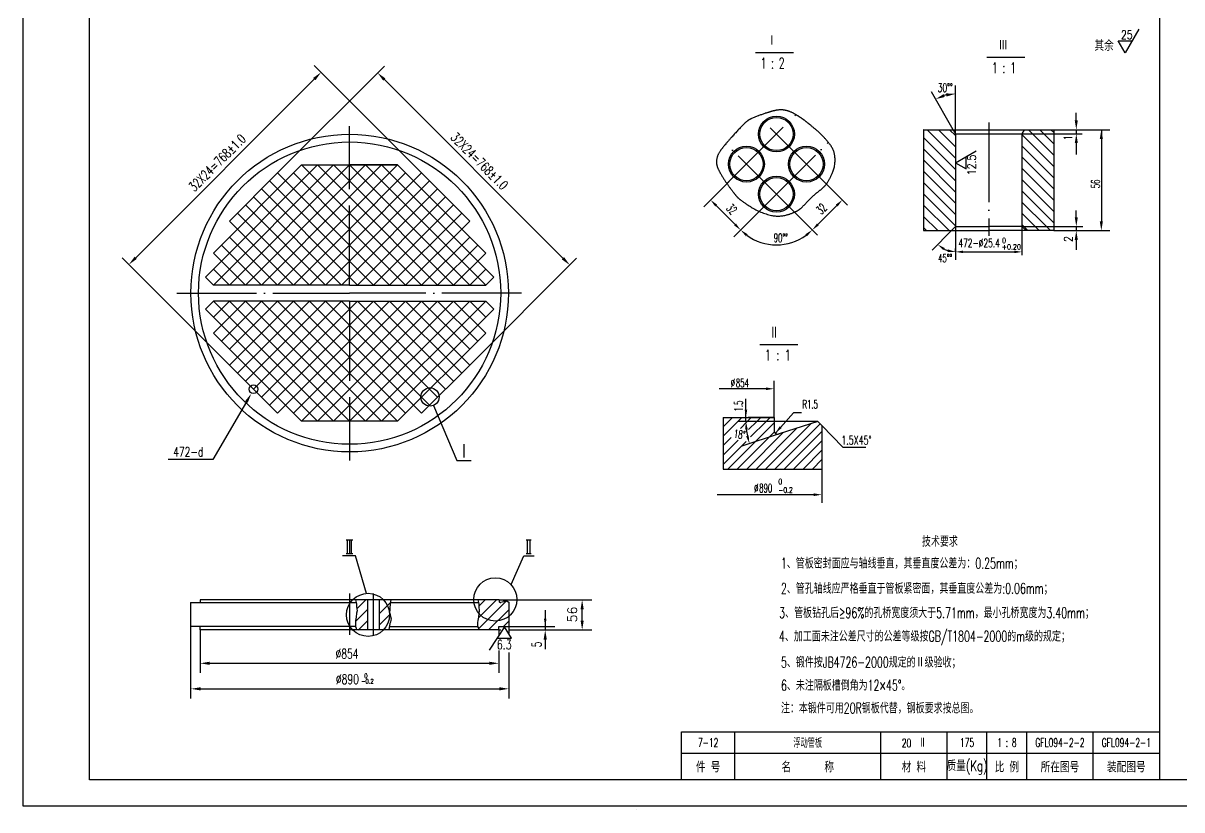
# Model space of a CAD drawing. Extents: x -242 to 1965, y 40 to 1388.
# Drawn here: x 1106.1 to 1542.5, y 792.3 to 1088.4 of the extents above; entities that cross this region are included whole.
import ezdxf
from ezdxf.enums import TextEntityAlignment as Align

# ---------------------------------------------------------------- set-up
doc = ezdxf.new("R2010")
doc.units = 0
doc.header["$MEASUREMENT"] = 0
doc.linetypes.add('DASHDOT-M', pattern=[36, 30, -3, 0, -3])
doc.linetypes.add('DIVIDE-M', pattern=[39, 30, -3, 0, -3, 0, -3])
doc.layers.get('0').update_dxf_attribs({"linetype": 'CONTINUOUS'})
for name, color, linetype in [('1', 3, 'CONTINUOUS'), ('CDR_DWG1', 4, 'CONTINUOUS'), ('CDR_DWG2', 2, 'CONTINUOUS'), ('CDR_DWG3', 1, 'DASHDOT-M'), ('CDR_DWG4', 3, 'DIVIDE-M')]:
    doc.layers.add(name, color=color, linetype=linetype)
doc.styles.add('HZ', font='romans', dxfattribs={"width": 0.7, "bigfont": 'hz'})

# ---------------------------------------------------------------- blocks, each defined once
blk = doc.blocks.new('*X71')
at = {"color": 0}
for p, q in [((138.69, 53.84), (142.12, 57.27)), ((138.22, 49.12), (142.69, 53.6)), ((139.22, 45.88), (142.69, 49.35))]:
    blk.add_line(p, q, dxfattribs=at)
blk = doc.blocks.new('*X72')
at = {"color": 0}
for p, q in [((128.09, 68.69), (132.23, 72.83)), ((128.09, 64.45), (132.17, 68.53))]:
    blk.add_line(p, q, dxfattribs=at)
blk = doc.blocks.new('*X73')
at = {"color": 0}
for p, q in [((137.45, 82.3), (144.23, 89.07)), ((137.54, 78.14), (147.77, 88.37)), ((137.59, 86.68), (139.99, 89.07)), ((141.33, 77.69), (148.91, 85.27)), ((146.89, 79.01), (148.91, 81.03))]:
    blk.add_line(p, q, dxfattribs=at)
blk = doc.blocks.new('BB', base_point=(149.99, 99.55))
for p, q in [((149.44, 99.87), (146.71, 100.44)), ((146.71, 100.44), (146.71, 99.84)), ((149.44, 99.87), (147.19, 99.39)), ((149.44, 99.87), (149.99, 99.55)), ((146.61, 90.38), (150, 90.38)), ((146.61, 89.05), (146.61, 90.38))]:
    blk.add_line(p, q)
blk.add_arc((147.15, 99.82), 0.441, 177.9273, 282.0667)
blk = doc.blocks.new('*X85')
at = {"layer": '1', "color": 0, "linetype": 'Continuous'}
for p, q in [((-21619.56, -20961.13), (-21612.5, -20954.07)), ((-21619.56, -20957.59), (-21616.04, -20954.07)), ((-21617.76, -20973.48), (-21600.4, -20956.12)), ((-21613.08, -20958.19), (-21610.46, -20955.57)), ((-21610.46, -20955.57), (-21608.96, -20954.07)), ((-21609.99, -20958.64), (-21606.93, -20955.57)), ((-21609.21, -20961.39), (-21603.39, -20955.57)), ((-21606.93, -20955.57), (-21605.43, -20954.07)), ((-21603.39, -20955.57), (-21601.89, -20954.07)), ((-21614.23, -20973.48), (-21600.25, -20959.5)), ((-21610.69, -20973.48), (-21597.04, -20959.82)), ((-21607.16, -20973.48), (-21591.81, -20958.13)), ((-21603.62, -20973.48), (-21586.58, -20956.44)), ((-21600.08, -20973.48), (-21583.04, -20956.43)), ((-21596.55, -20973.48), (-21582.4, -20959.33)), ((-21619.56, -20964.67), (-21616.49, -20961.6)), ((-21619.56, -20968.2), (-21613.97, -20962.61)), ((-21619.56, -20971.74), (-21610.88, -20963.06)), ((-21593.01, -20973.48), (-21582.4, -20962.87)), ((-21589.48, -20973.48), (-21582.4, -20966.4)), ((-21585.94, -20973.48), (-21582.4, -20969.94)), ((-21582.41, -20973.48), (-21582.4, -20973.47))]:
    blk.add_line(p, q, dxfattribs=at)
blk = doc.blocks.new('*X84')
at = {"layer": '1', "color": 0, "linetype": 'Continuous'}
for p, q in [((-21542.75, -20845.73), (-21532.03, -20856.46)), ((-21538.51, -20845.73), (-21532.03, -20852.22)), ((-21534.26, -20845.73), (-21532.03, -20847.97)), ((-21504.57, -20845.73), (-21503.02, -20847.28)), ((-21503.02, -20847.28), (-21494.97, -20855.33)), ((-21500.32, -20845.73), (-21498.78, -20847.28)), ((-21498.78, -20847.28), (-21494.97, -20851.08)), ((-21496.08, -20845.73), (-21494.97, -20846.84)), ((-21544.07, -20848.65), (-21532.03, -20860.7)), ((-21507.03, -20847.52), (-21494.97, -20859.57)), ((-21544.07, -20852.89), (-21532.03, -20864.94)), ((-21507.03, -20851.76), (-21494.97, -20863.81)), ((-21507.03, -20856), (-21494.97, -20868.05)), ((-21544.07, -20857.14), (-21532.03, -20869.19)), ((-21507.03, -20860.24), (-21494.97, -20872.3)), ((-21544.07, -20861.38), (-21532.03, -20873.43)), ((-21507.03, -20864.49), (-21494.97, -20876.54)), ((-21544.07, -20865.62), (-21532.03, -20877.67)), ((-21507.03, -20868.73), (-21494.97, -20880.78)), ((-21544.07, -20869.86), (-21532.03, -20881.91)), ((-21507.03, -20872.97), (-21497.81, -20882.19)), ((-21544.07, -20874.11), (-21534.45, -20883.73)), ((-21507.03, -20877.22), (-21502.05, -20882.19)), ((-21544.07, -20878.35), (-21538.69, -20883.73)), ((-21507.03, -20881.46), (-21506.29, -20882.19)), ((-21506.29, -20882.19), (-21504.75, -20883.73)), ((-21502.05, -20882.19), (-21500.51, -20883.73)), ((-21497.81, -20882.19), (-21496.26, -20883.73)), ((-21544.07, -20882.59), (-21542.93, -20883.73))]:
    blk.add_line(p, q, dxfattribs=at)

msp = doc.modelspace()

# ---------------------------------------------------------------- linework, layer by layer
for p, q in [((1106.12, 793.65), (1106.12, 1387.65)), ((1534.12, 1377.65), (1534.12, 803.65)), ((1201.93, 1032.07), (1242.17, 1072.31)), ((1256.2, 1032.07), (1215.77, 1072.5)), ((1215.77, 1067.4), (1148.5, 1000.13)), ((1242.17, 1067.22), (1309.44, 999.94)), ((1457.3, 1051.22), (1457.3, 1065.05)), ((1456.41, 1048.35), (1448.18, 1062.6)), ((1502.78, 1051.85), (1502.78, 1054.75)), ((1445.31, 1048.35), (1445.25, 1048.29)), ((1457.3, 1046.81), (1457.3, 1051.22)), ((1494.35, 1048.35), (1511.17, 1048.35)), ((1502.78, 1048.35), (1502.78, 1046.81)), ((1511.17, 1048.35), (1515.41, 1048.35)), ((1512.21, 1048.35), (1512.21, 1013.85)), ((1482.3, 1046.81), (1504.97, 1046.81)), ((1502.78, 1043.31), (1502.78, 1039.03)), ((1457.3, 1035.9), (1465.08, 1040.39)), ((1174.79, 992.87), (1217.01, 1035.08)), ((1177.81, 989.85), (1223.04, 1035.08)), ((1177.81, 1001.91), (1210.97, 1035.08)), ((1183.84, 989.85), (1229.07, 1035.08)), ((1204.94, 1029.05), (1210.97, 1035.08)), ((1229.07, 1016.99), (1210.97, 1035.08)), ((1229.07, 1023.02), (1217.01, 1035.08)), ((1229.07, 1029.05), (1223.04, 1035.08)), ((1274.29, 989.85), (1229.07, 1035.08)), ((1229.07, 1023.02), (1241.13, 1035.08)), ((1229.07, 1029.05), (1235.1, 1035.08)), ((1229.07, 1016.99), (1247.16, 1035.08)), ((1247.16, 1035.08), (1229.07, 1035.08)), ((1280.32, 989.85), (1235.1, 1035.08)), ((1283.34, 992.87), (1241.13, 1035.08)), ((1280.32, 1001.91), (1247.16, 1035.08)), ((1253.19, 1029.05), (1247.16, 1035.08)), ((1457.3, 1035.9), (1461.32, 1033.58)), ((1461.32, 1033.58), (1461.32, 1038.22)), ((1183.84, 1013.97), (1201.93, 1032.07)), ((1183.84, 1013.97), (1201.93, 1032.07)), ((1229.07, 1004.93), (1201.93, 1032.07)), ((1201.93, 1032.07), (1204.94, 1029.05)), ((1229.07, 1010.96), (1207.96, 1032.07)), ((1229.07, 1004.93), (1256.2, 1032.07)), ((1229.07, 1010.96), (1250.17, 1032.07)), ((1256.2, 1032.07), (1253.19, 1029.05)), ((1274.29, 1013.97), (1256.2, 1032.07)), ((1274.29, 1013.97), (1256.2, 1032.07)), ((1189.87, 989.85), (1229.07, 1029.05)), ((1229.07, 992.87), (1195.9, 1026.04)), ((1229.07, 998.9), (1198.91, 1029.05)), ((1229.07, 998.9), (1259.22, 1029.05)), ((1268.26, 989.85), (1229.07, 1029.05)), ((1229.07, 992.87), (1262.23, 1026.04)), ((1372.05, 1028.91), (1362.44, 1019.3)), ((1407.93, 1028.62), (1416.62, 1019.93)), ((1226.05, 989.85), (1192.88, 1023.02)), ((1195.9, 989.85), (1229.07, 1023.02)), ((1262.23, 989.85), (1229.07, 1023.02)), ((1232.08, 989.85), (1265.25, 1023.02)), ((1213.99, 989.85), (1186.85, 1016.99)), ((1220.02, 989.85), (1189.87, 1020.01)), ((1201.93, 989.85), (1229.07, 1016.99)), ((1256.2, 989.85), (1229.07, 1016.99)), ((1238.11, 989.85), (1268.26, 1020.01)), ((1244.14, 989.85), (1271.28, 1016.99)), ((1374.23, 1012.71), (1367.16, 1019.78)), ((1383.36, 1017.6), (1373.75, 1007.99)), ((1396.61, 1017.31), (1405.3, 1008.62)), ((1405.47, 1012.72), (1412.54, 1019.79)), ((1502.78, 1015.4), (1502.78, 1017.9)), ((1207.96, 989.85), (1183.84, 1013.97)), ((1186.85, 1010.96), (1183.84, 1013.97)), ((1250.17, 989.85), (1274.29, 1013.97)), ((1271.28, 1010.96), (1274.29, 1013.97)), ((1482.3, 1012.63), (1482.3, 1001.11)), ((1177.81, 1001.91), (1186.85, 1010.96)), ((1207.96, 989.85), (1229.07, 1010.96)), ((1250.17, 989.85), (1229.07, 1010.96)), ((1280.32, 1001.91), (1271.28, 1010.96)), ((1455.76, 1010.35), (1448.44, 1003.03)), ((1457.3, 1011.9), (1457.3, 1002.93)), ((1482.3, 1011.9), (1505.18, 1011.9)), ((1494.35, 1010.55), (1494.16, 1010.35)), ((1494.35, 1010.35), (1511.17, 1010.35)), ((1502.78, 1011.9), (1502.78, 1010.35)), ((1511.17, 1010.35), (1515.41, 1010.35)), ((1195.9, 989.85), (1180.82, 1004.93)), ((1201.93, 989.85), (1183.84, 1007.94)), ((1213.99, 989.85), (1229.07, 1004.93)), ((1244.14, 989.85), (1229.07, 1004.93)), ((1256.2, 989.85), (1274.29, 1007.94)), ((1262.23, 989.85), (1277.31, 1004.93)), ((1502.78, 1006.85), (1502.78, 1003.16)), ((1183.84, 959.7), (1143.41, 1000.13)), ((1189.87, 989.85), (1177.81, 1001.91)), ((1180.82, 998.9), (1177.81, 1001.91)), ((1268.26, 989.85), (1280.32, 1001.91)), ((1274.29, 959.7), (1314.53, 999.94)), ((1277.31, 998.9), (1280.32, 1001.91)), ((1457.3, 1002.36), (1457.3, 1003.61)), ((1457.3, 1002.93), (1457.3, 999.36)), ((1460.1, 1002.36), (1479.5, 1002.36)), ((1174.79, 992.87), (1180.82, 998.9)), ((1183.84, 989.85), (1177.81, 995.88)), ((1220.02, 989.85), (1229.07, 998.9)), ((1238.11, 989.85), (1229.07, 998.9)), ((1274.29, 989.85), (1280.32, 995.88)), ((1283.34, 992.87), (1277.31, 998.9)), ((1177.81, 989.85), (1174.79, 992.87)), ((1177.81, 989.85), (1174.79, 992.87)), ((1226.05, 989.85), (1229.07, 992.87)), ((1232.08, 989.85), (1229.07, 992.87)), ((1280.32, 989.85), (1283.34, 992.87)), ((1280.32, 989.85), (1283.34, 992.87)), ((1177.81, 983.82), (1174.79, 980.81)), ((1177.81, 983.82), (1174.79, 980.81)), ((1183.84, 983.82), (1177.81, 977.79)), ((1189.87, 983.82), (1177.81, 971.76)), ((1177.81, 983.82), (1223.04, 938.6)), ((1195.9, 983.82), (1180.82, 968.75)), ((1207.96, 983.82), (1183.84, 959.7)), ((1201.93, 983.82), (1183.84, 965.73)), ((1183.84, 983.82), (1229.07, 938.6)), ((1213.99, 983.82), (1186.85, 956.69)), ((1189.87, 983.82), (1229.07, 944.63)), ((1220.02, 983.82), (1189.87, 953.67)), ((1226.05, 983.82), (1192.88, 950.66)), ((1195.9, 983.82), (1229.07, 950.66)), ((1201.93, 983.82), (1229.07, 956.69)), ((1207.96, 983.82), (1229.07, 962.72)), ((1213.99, 983.82), (1229.07, 968.75)), ((1220.02, 983.82), (1229.07, 974.78)), ((1226.05, 983.82), (1229.07, 980.81)), ((1262.23, 983.82), (1229.07, 950.66)), ((1268.26, 983.82), (1229.07, 944.63)), ((1274.29, 983.82), (1229.07, 938.6)), ((1256.2, 983.82), (1229.07, 956.69)), ((1238.11, 983.82), (1229.07, 974.78)), ((1232.08, 983.82), (1229.07, 980.81)), ((1244.14, 983.82), (1229.07, 968.75)), ((1250.17, 983.82), (1229.07, 962.72)), ((1232.08, 983.82), (1265.25, 950.66)), ((1280.32, 983.82), (1235.1, 938.6)), ((1238.11, 983.82), (1268.26, 953.67)), ((1244.14, 983.82), (1271.28, 956.69)), ((1250.17, 983.82), (1274.29, 959.7)), ((1256.2, 983.82), (1274.29, 965.73)), ((1262.23, 983.82), (1277.31, 968.75)), ((1268.26, 983.82), (1280.32, 971.76)), ((1274.29, 983.82), (1280.32, 977.79)), ((1280.32, 983.82), (1283.34, 980.81)), ((1280.32, 983.82), (1283.34, 980.81)), ((1174.79, 980.81), (1217.01, 938.6)), ((1174.79, 980.81), (1180.82, 974.78)), ((1229.07, 980.81), (1195.9, 947.64)), ((1229.07, 980.81), (1262.23, 947.64)), ((1283.34, 980.81), (1241.13, 938.6)), ((1283.34, 980.81), (1277.31, 974.78)), ((1180.82, 974.78), (1177.81, 971.76)), ((1229.07, 974.78), (1198.91, 944.63)), ((1229.07, 974.78), (1259.22, 944.63)), ((1277.31, 974.78), (1280.32, 971.76)), ((1177.81, 971.76), (1186.85, 962.72)), ((1177.81, 971.76), (1210.97, 938.6)), ((1280.32, 971.76), (1247.16, 938.6)), ((1280.32, 971.76), (1271.28, 962.72)), ((1229.07, 968.75), (1201.93, 941.61)), ((1229.07, 968.75), (1256.2, 941.61)), ((1186.85, 962.72), (1183.84, 959.7)), ((1229.07, 962.72), (1207.96, 941.61)), ((1229.07, 962.72), (1250.17, 941.61)), ((1271.28, 962.72), (1274.29, 959.7)), ((1183.84, 959.7), (1201.93, 941.61)), ((1183.84, 959.7), (1201.93, 941.61)), ((1229.07, 956.69), (1210.97, 938.6)), ((1229.07, 956.69), (1247.16, 938.6)), ((1274.29, 959.7), (1256.2, 941.61)), ((1274.29, 959.7), (1256.2, 941.61)), ((1388.92, 940.02), (1388.92, 953.83)), ((1229.07, 950.66), (1217.01, 938.6)), ((1229.07, 950.66), (1241.13, 938.6)), ((1385.92, 950.83), (1368.22, 950.83)), ((1378.35, 938.52), (1378.35, 947.03)), ((1190.21, 945.88), (1177.59, 924.22)), ((1201.93, 941.61), (1204.94, 944.63)), ((1204.94, 944.63), (1210.97, 938.6)), ((1229.07, 944.63), (1223.04, 938.6)), ((1229.07, 944.63), (1235.1, 938.6)), ((1253.19, 944.63), (1247.16, 938.6)), ((1256.2, 941.61), (1253.19, 944.63)), ((1260.62, 944.56), (1269.43, 923.85)), ((1247.16, 938.6), (1229.07, 938.6)), ((1379.25, 938.52), (1375.35, 938.52)), ((1388.92, 940.02), (1379.25, 940.02)), ((1405.42, 938.52), (1379.25, 938.52)), ((1396.28, 941.8), (1389.42, 934.12)), ((1399.28, 941.8), (1396.28, 941.8)), ((1406.92, 937.02), (1414.79, 928.82)), ((1390.89, 933.81), (1376.81, 929.25)), ((1414.79, 928.82), (1423.56, 928.82)), ((1177.59, 924.22), (1160.77, 924.22)), ((1269.43, 923.85), (1274.9, 923.85)), ((1406.92, 920.61), (1406.92, 907.95)), ((1403.92, 910.95), (1367.49, 910.95)), ((1231.29, 887.91), (1226.45, 887.91)), ((1235.47, 873.78), (1231.29, 887.91)), ((1289.89, 877.09), (1294.69, 887.91)), ((1294.69, 887.91), (1298.62, 887.91)), ((1285.42, 871.41), (1306.34, 871.41)), ((1306.34, 871.41), (1320.26, 871.41)), ((1302.74, 867.43), (1302.74, 860.08)), ((1316.66, 863.59), (1316.66, 868.21)), ((1169.14, 861.29), (1169.14, 834.28)), ((1172.75, 860.03), (1172.75, 843.88)), ((1287.38, 861.17), (1281.68, 852.46)), ((1285.31, 860.03), (1286, 860.03)), ((1285.31, 860.03), (1285.31, 858)), ((1290.01, 857), (1287.38, 861.17)), ((1288.93, 860.03), (1320.26, 860.03)), ((1289.02, 861.35), (1289.02, 858.8)), ((1289.03, 861.35), (1306.34, 861.35)), ((1284.64, 857), (1290.01, 857)), ((1302.74, 856.43), (1302.74, 852.83)), ((1285.31, 852.29), (1285.31, 843.88)), ((1289.02, 851.6), (1289.02, 834.28)), ((1176.35, 847.48), (1281.71, 847.48)), ((1172.91, 837.88), (1285.42, 837.88)), ((1354.12, 813.65), (1534.12, 813.65)), ((1947.12, 793.65), (1106.12, 793.65)), ((1337.03, 792.33), (1337.03, 792.33))]:
    msp.add_line(p, q)
msp.add_lwpolyline([(1526.33, 1086.25), (1521.17, 1077.32), (1518.6, 1081.78), (1523.75, 1081.78)])
for centre, radius in [((1259.35, 947.76), 3.44), ((1283.96, 871.53), 8.13), ((1236.03, 865.72), 8.11)]:
    msp.add_circle(centre, radius)
for centre, radius, start, end in [((1457.3, 1046.81), 15.04, 103.3639, 106.6366), ((1389.84, 1024.08), 19.08, 234.0169, 305.9831), ((1457.3, 1011.9), 9.54, 243.0955, 251.9045), ((1405.42, 938.52), 27.08, 186.3517, 191.5834)]:
    msp.add_arc(centre, radius, start, end)
for points in [[(1216.2, 1066.98), (1215.35, 1067.83), (1218.32, 1069.95)], [(1241.75, 1066.79), (1242.59, 1067.64), (1239.62, 1069.76)], [(1452.77, 1061.75), (1453.23, 1060.68), (1449.78, 1059.83)], [(1453.89, 1060.86), (1453.76, 1062.02), (1457.3, 1061.85)], [(1502.19, 1051.85), (1503.36, 1051.85), (1502.78, 1048.35)], [(1511.63, 1044.85), (1512.8, 1044.85), (1512.21, 1048.35)], [(1503.36, 1043.31), (1502.19, 1043.31), (1502.78, 1046.81)], [(1367.51, 1020.13), (1366.8, 1019.42), (1365.03, 1021.9)], [(1412.19, 1020.15), (1412.89, 1019.44), (1414.66, 1021.91)], [(1374.58, 1013.06), (1373.87, 1012.35), (1376.35, 1010.59)], [(1405.12, 1013.07), (1405.82, 1012.37), (1403.35, 1010.6)], [(1502.19, 1015.4), (1503.36, 1015.4), (1502.78, 1011.9)], [(1511.63, 1013.85), (1512.8, 1013.85), (1512.21, 1010.35)], [(1378.31, 1008.26), (1378.95, 1009.02), (1376.35, 1010.59)], [(1400.73, 1009.02), (1401.38, 1008.26), (1403.34, 1010.59)], [(1503.36, 1006.85), (1502.19, 1006.85), (1502.78, 1010.35)], [(1453.28, 1003.8), (1452.69, 1002.99), (1450.56, 1005.15)], [(1148.92, 999.71), (1148.08, 1000.56), (1145.95, 997.59)], [(1309.02, 999.52), (1309.87, 1000.37), (1311.99, 997.4)], [(1454.26, 1002.34), (1454.42, 1003.33), (1457.3, 1002.36)], [(1460.1, 1002.83), (1460.1, 1001.89), (1457.3, 1002.36)], [(1479.5, 1002.83), (1479.5, 1001.89), (1482.3, 1002.36)], [(1189.69, 946.18), (1190.73, 945.58), (1192.02, 948.99)], [(1385.92, 951.33), (1385.92, 950.33), (1388.92, 950.83)], [(1377.85, 943.02), (1378.85, 943.02), (1378.35, 940.02)], [(1378.02, 935.49), (1379.01, 935.55), (1378.35, 938.52)], [(1391.05, 936.69), (1391.8, 936.02), (1389.42, 934.12)], [(1379.38, 933.21), (1378.42, 932.95), (1379.66, 930.18)], [(1403.92, 911.45), (1403.92, 910.45), (1406.92, 910.95)], [(1317.26, 867.79), (1316.06, 867.79), (1316.66, 871.39)], [(1303.23, 864.23), (1302.27, 864.23), (1302.75, 861.35)], [(1303.34, 856.43), (1302.14, 856.43), (1302.74, 860.03)], [(1317.26, 863.59), (1316.06, 863.59), (1316.66, 859.99)], [(1176.35, 846.88), (1176.35, 848.08), (1172.75, 847.48)], [(1281.71, 846.88), (1281.71, 848.08), (1285.31, 847.48)], [(1172.91, 837.28), (1172.91, 838.48), (1169.31, 837.88)], [(1285.42, 837.28), (1285.42, 838.48), (1289.02, 837.88)]]:
    msp.add_solid(points)
at = {"layer": 'CDR_DWG1'}
for p, q in [((1131.12, 803.65), (1131.12, 1377.65)), ((1445.25, 1048.35), (1456.41, 1048.35)), ((1445.25, 1048.35), (1445.25, 1027.25)), ((1456.41, 1048.35), (1483.2, 1048.35)), ((1456.41, 1048.35), (1457.3, 1046.81)), ((1483.2, 1048.35), (1482.3, 1046.81)), ((1483.2, 1048.35), (1494.35, 1048.35)), ((1494.35, 1048.35), (1494.35, 1027.25)), ((1457.3, 1046.81), (1482.3, 1046.81)), ((1457.3, 1046.81), (1457.3, 1027.25)), ((1482.3, 1046.81), (1482.3, 1027.25)), ((1204.94, 1029.05), (1210.97, 1035.08)), ((1210.97, 1035.08), (1247.16, 1035.08)), ((1247.16, 1035.08), (1253.19, 1029.05)), ((1183.84, 1013.97), (1201.93, 1032.07)), ((1201.93, 1032.07), (1204.94, 1029.05)), ((1253.19, 1029.05), (1256.2, 1032.07)), ((1256.2, 1032.07), (1274.29, 1013.97)), ((1445.25, 1027.25), (1445.25, 1010.35)), ((1457.3, 1027.25), (1457.3, 1018.66)), ((1482.3, 1027.25), (1482.3, 1018.66)), ((1494.35, 1027.25), (1494.35, 1010.35)), ((1457.3, 1018.8), (1457.3, 1011.9)), ((1482.3, 1018.8), (1482.3, 1011.9)), ((1186.85, 1010.96), (1183.84, 1013.97)), ((1274.29, 1013.97), (1271.28, 1010.96)), ((1177.81, 1001.91), (1186.85, 1010.96)), ((1271.28, 1010.96), (1280.32, 1001.91)), ((1445.25, 1010.35), (1455.76, 1010.35)), ((1455.76, 1010.35), (1457.3, 1011.9)), ((1455.76, 1010.35), (1469.8, 1010.35)), ((1457.3, 1011.9), (1469.8, 1011.9)), ((1482.3, 1011.9), (1469.8, 1011.9)), ((1483.85, 1010.35), (1469.8, 1010.35)), ((1483.85, 1010.37), (1482.3, 1011.91)), ((1494.35, 1010.35), (1483.85, 1010.35)), ((1180.82, 998.9), (1177.81, 1001.91)), ((1280.32, 1001.91), (1277.31, 998.9)), ((1174.79, 992.87), (1180.82, 998.9)), ((1277.31, 998.9), (1283.34, 992.87)), ((1177.81, 989.85), (1174.79, 992.87)), ((1283.34, 992.87), (1280.32, 989.85)), ((1229.07, 989.85), (1177.81, 989.85)), ((1229.07, 989.85), (1280.32, 989.85)), ((1174.79, 980.81), (1177.81, 983.82)), ((1229.07, 983.82), (1177.81, 983.82)), ((1229.07, 983.82), (1280.32, 983.82)), ((1280.32, 983.82), (1283.34, 980.81)), ((1180.82, 974.78), (1174.79, 980.81)), ((1283.34, 980.81), (1277.31, 974.78)), ((1177.81, 971.76), (1180.82, 974.78)), ((1277.31, 974.78), (1280.32, 971.76)), ((1186.85, 962.72), (1177.81, 971.76)), ((1280.32, 971.76), (1271.28, 962.72)), ((1183.84, 959.7), (1186.85, 962.72)), ((1271.28, 962.72), (1274.29, 959.7)), ((1201.93, 941.61), (1183.84, 959.7)), ((1274.29, 959.7), (1256.2, 941.61)), ((1204.94, 944.63), (1201.93, 941.61)), ((1210.97, 938.6), (1204.94, 944.63)), ((1253.19, 944.63), (1247.16, 938.6)), ((1256.2, 941.61), (1253.19, 944.63)), ((1247.16, 938.6), (1210.97, 938.6)), ((1369.77, 940.02), (1388.92, 940.02)), ((1388.92, 940.02), (1388.92, 935.24)), ((1405.42, 938.52), (1390.89, 933.81)), ((1405.42, 938.52), (1406.92, 937.02)), ((1406.92, 937.02), (1406.92, 920.61)), ((1169.16, 870.41), (1169.16, 861.35)), ((1169.16, 870.4), (1231.47, 870.4)), ((1231.4, 871.41), (1172.75, 871.41)), ((1172.75, 871.41), (1172.75, 870.41)), ((1235.77, 871.41), (1231.39, 871.41)), ((1235.76, 871.41), (1235.76, 860.03)), ((1240.21, 871.41), (1235.77, 871.41)), ((1277.45, 871.41), (1240.21, 871.41)), ((1240.21, 871.41), (1240.21, 860.03)), ((1244.36, 870.4), (1277.6, 870.4)), ((1285.42, 871.41), (1277.45, 871.41)), ((1289.02, 870.52), (1289.02, 861.35)), ((1231.24, 861.29), (1169.22, 861.29)), ((1172.75, 860.03), (1172.75, 861.29)), ((1231.62, 860.03), (1172.75, 860.03)), ((1235.77, 860.03), (1231.65, 860.03)), ((1240.21, 860.03), (1235.77, 860.03)), ((1262.86, 860.03), (1240.21, 860.03)), ((1244.12, 861.35), (1277.24, 861.35)), ((1277.78, 860.03), (1262.86, 860.03)), ((1285.35, 860.03), (1277.72, 860.03)), ((1354.12, 821.65), (1534.12, 821.65)), ((1354.12, 803.65), (1354.12, 821.65)), ((1374.12, 803.65), (1374.12, 821.65)), ((1429.12, 803.65), (1429.12, 821.65)), ((1454.12, 803.65), (1454.12, 821.65)), ((1469.12, 803.65), (1469.12, 821.65)), ((1484.12, 803.65), (1484.12, 821.65)), ((1509.12, 803.65), (1509.12, 821.65)), ((1937.12, 803.65), (1131.12, 803.65))]:
    msp.add_line(p, q, dxfattribs=at)
msp.add_lwpolyline([(1369.77, 940.02), (1369.77, 920.61), (1406.92, 920.61)], dxfattribs=at)
for centre, radius in [((1389.84, 1046.71), 6.75), ((1389.84, 1046.71), 6.25), ((1229.07, 986.84), 59.79), ((1229.07, 986.84), 56.9), ((1378.53, 1035.39), 6.75), ((1378.53, 1035.39), 6.25), ((1401.16, 1035.39), 6.75), ((1401.16, 1035.39), 6.25), ((1389.84, 1024.08), 6.75), ((1389.84, 1024.08), 6.25), ((1192.88, 950.66), 1.67)]:
    msp.add_circle(centre, radius, dxfattribs=at)
msp.add_arc((1390.42, 935.24), 1.5, 180, 287.9352, dxfattribs=at)
at = {"layer": 'CDR_DWG2'}
for p, q in [((1382, 1077.37), (1396.24, 1077.37)), ((1469.12, 1075.63), (1483.37, 1075.63)), ((1383.62, 967.51), (1397.87, 967.51)), ((1227.76, 893.96), (1230.23, 893.96)), ((1228.22, 888.92), (1228.22, 893.9)), ((1229.01, 893.9), (1229.01, 888.92)), ((1229.8, 888.92), (1229.8, 893.9)), ((1295.51, 893.91), (1297.5, 893.91)), ((1296.12, 888.94), (1296.12, 893.91)), ((1296.93, 893.91), (1296.93, 888.94)), ((1227.82, 888.85), (1230.23, 888.85)), ((1295.56, 888.87), (1297.5, 888.87))]:
    msp.add_line(p, q, dxfattribs=at)
at = {"layer": 'CDR_DWG3', "linetype": 'DASHDOT-M'}
for p, q in [((1371.2, 1028.06), (1397.15, 1054.01)), ((1408.67, 1027.88), (1382.98, 1053.56)), ((1229.07, 989.85), (1229.07, 1049.72)), ((1469.8, 1051.06), (1469.8, 1008.46)), ((1396.61, 1017.31), (1370.82, 1043.1)), ((1383.36, 1017.6), (1409.35, 1043.59)), ((1164.01, 986.84), (1229.07, 986.84)), ((1293.84, 986.84), (1229.07, 986.84)), ((1229.07, 983.82), (1229.07, 923.85)), ((1229.07, 873.81), (1229.07, 858.14)), ((1237.99, 873.81), (1237.99, 858.14))]:
    msp.add_line(p, q, dxfattribs=at)
at = {"layer": 'CDR_DWG4', "linetype": 'DIVIDE-M'}
for p, q in [((1231.34, 871.39), (1231.65, 869.89)), ((1231.65, 869.89), (1231.65, 868.76)), ((1231.65, 868.76), (1231.87, 867.26)), ((1244.31, 869.63), (1244.19, 868.47)), ((1244.19, 868.47), (1244.19, 867.68)), ((1244.41, 870.81), (1244.31, 869.63)), ((1244.57, 871.42), (1244.41, 870.81)), ((1277.39, 871.39), (1277.71, 869.89)), ((1277.71, 869.89), (1277.71, 868.76)), ((1277.71, 868.76), (1277.92, 867.26)), ((1231.55, 864.88), (1231.34, 863.63)), ((1231.65, 866.39), (1231.55, 864.88)), ((1231.87, 867.26), (1231.65, 866.39)), ((1244.19, 867.68), (1244.08, 866.64)), ((1244.08, 866.64), (1244.31, 865.87)), ((1244.31, 865.87), (1244.52, 865.15)), ((1244.52, 865.15), (1244.68, 864.18)), ((1244.68, 864.18), (1244.58, 863.72)), ((1277.61, 864.88), (1277.39, 863.63)), ((1277.71, 866.39), (1277.61, 864.88)), ((1277.92, 867.26), (1277.71, 866.39)), ((1231.34, 863.63), (1231.24, 862.88)), ((1231.24, 862.88), (1231.24, 861.38)), ((1231.24, 861.38), (1231.55, 860.74)), ((1231.55, 860.74), (1231.65, 860.11)), ((1244.03, 860.91), (1243.86, 860.08)), ((1244.13, 861.63), (1244.03, 860.91)), ((1244.25, 862.42), (1244.13, 861.63)), ((1244.41, 862.93), (1244.25, 862.42)), ((1244.58, 863.72), (1244.41, 862.93)), ((1277.39, 863.63), (1277.29, 862.88)), ((1277.29, 862.88), (1277.29, 861.38)), ((1277.29, 861.38), (1277.61, 860.74)), ((1277.61, 860.74), (1277.71, 860.11))]:
    msp.add_line(p, q, dxfattribs=at)
msp.add_lwpolyline([(1371.2, 1028.06, -0.023977), (1368.7, 1031.97, -0.041569), (1367.57, 1034.39, -0.136871), (1367.33, 1037.24, -0.111271), (1368.72, 1040.44, -0.01502), (1370.46, 1042.66, -0.010523), (1373.1, 1045.71, -0.009998), (1377.58, 1050.48, -0.037701), (1378.89, 1051.62, -0.059647), (1380.47, 1052.54, -0.020375), (1385.45, 1054.45, -0.017092), (1388.52, 1055.37, -0.029449), (1390.34, 1055.74, -0.087448), (1393.26, 1055.64, -0.076351), (1396.39, 1054.45, -0.014588), (1398.67, 1053.07, -0.01865), (1400.38, 1051.88, -0.009886), (1402.11, 1050.51, -0.005092), (1405.39, 1047.77, -0.029478), (1407.43, 1045.81, -0.020788), (1410.03, 1042.75, -0.149114), (1411.88, 1037.93, -0.123357), (1410.8, 1031.82, -0.031047), (1408.95, 1028.3, -0.070606), (1407.84, 1026.94, -0.019019), (1405.67, 1025.09, 0.018662), (1403.46, 1023.21, 0.020772), (1401.31, 1021.06, -0.020092), (1399.09, 1018.83, -0.075492), (1397.28, 1017.61, -0.042645), (1393.68, 1016.26, -0.12342), (1387.92, 1016.1, -0.085917), (1380.3, 1019.22, -0.018798), (1376.16, 1022.04, -0.055143), (1374.9, 1023.21, -0.015916), (1373.55, 1024.87, -0.008606)], format="xyb", close=True, dxfattribs=at)

# ---------------------------------------------------------------- block references
for name, p in [('*X84', (22989.33, 21894.09)), ('*X85', (22989.33, 21894.09)), ('*X71', (1093.07, 814.14)), ('*X72', (1112.13, 797.39)), ('*X73', (1140.11, 782.34))]:
    msp.add_blockref(name, p)
at = {"layer": 'CDR_DWG1', "xscale": 1.1, "zscale": 1.1}
msp.add_blockref('BB', (1289.02, 870.52), dxfattribs=at)

# ---------------------------------------------------------------- texts
at = {"style": 'HZ'}
for s, height, width, p in [('其余', 4, 0.7, (1509.6, 1078.03)), ('25', 3.2, 0.8, (1519.61, 1082.49)), ('30%%d%%d', 3.2, 0.65, (1450.56, 1062.54)), ('472-%%C25.4', 3.2, 0.65, (1458.34, 1004.08)), ('+0.20', 1.96, 0.8, (1474.74, 1003.24)), ('0', 1.96, 0.8, (1474.84, 1005.65)), ('45%%d%%d', 3, 0.65, (1450.69, 998.49)), ('%%c', 3.2, 0.6, (1372.62, 951.41)), ('854', 3.2, 0.6, (1374.54, 951.41)), ('R1.5', 3.2, 0.6, (1399.62, 943.4)), ('1.5X45%%D', 3.2, 0.68, (1414.26, 929.88)), ('472-d', 3.6, 0.7, (1162.63, 925.29)), ('0', 2, 0.68, (1390.58, 914.87)), ('%%c', 3.2, 0.6, (1381.41, 911.82)), ('890', 3.2, 0.6, (1383.33, 911.82)), ('-0.2', 2, 0.68, (1390.58, 911.71)), ('技术要求', 4, 0.65, (1444.64, 891.37)), ('1、管板密封面应与轴线垂直，其垂直度公差为：0.25mm；', 4, 0.65, (1391.52, 883.16)), ('2、管孔轴线应严格垂直于管板紧密面，其垂直度公差为:0.06mm；', 4, 0.65, (1391.52, 873.68)), ('3、管板钻孔后≥96%的孔桥宽度须大于5.71mm，最小孔桥宽度为3.40mm；', 4, 0.65, (1390.87, 864.51)), ('4、加工面未注公差尺寸的公差等级按GB/T1804-2000的m级的规定；', 4, 0.65, (1390.8, 855.67)), ('%%c854', 3.6, 0.7, (1223.78, 849.28)), ('5、锻件按JB4726-2000规定的Ⅱ级验收；', 4, 0.65, (1391.54, 845.9)), ('%%c890', 3.6, 0.7, (1223.92, 839.68)), ('0', 1.7, 0.7, (1234.61, 841.9)), ('-0.2', 1.7, 0.7, (1233.42, 839.87)), ('6、未注隔板槽倒角为12×45%%d。', 4, 0.65, (1391.54, 837.22)), ('注：本锻件可用20R钢板代替，钢板要求按总图。', 4, 0.65, (1391.54, 828.64))]:
    msp.add_text(s, height=height, dxfattribs=dict(at, width=width)).set_placement(p)
for s, height, rotation, width, p in [('32X24=768%%P1.0', 3.6, 45, 0.7, (1170.62, 1024.79)), ('32X24=768%%P1.0', 3.6, 315, 0.7, (1266.83, 1045.1)), ('1', 3.2, 90, 0.8, (1501.23, 1044.23)), ('12.5', 3.2, 90, 0.8, (1464.97, 1031.26)), ('56', 3.2, 90, 0.6, (1511.62, 1026.31)), ('32', 3.2, 315, 0.6, (1370.69, 1018.51)), ('32', 3.2, 45, 0.6, (1406.74, 1016.26)), ('90%%d%%d', 3.2, 358.5569, 0.6, (1388.76, 1006.09)), ('2', 3.2, 90, 0.8, (1501.37, 1006.09)), ('1.5', 3.2, 90, 0.6, (1377.13, 942.27)), ('18%%d', 3, 351.8008, 0.65, (1373.6, 932.49)), ('5', 3.6, 90, 0.7, (1301.31, 853.5))]:
    msp.add_text(s, height=height, rotation=rotation, dxfattribs=dict(at, width=width)).set_placement(p)
msp.add_text('56', height=3.5, rotation=90, dxfattribs=at).set_placement((1314.67, 865.84), align=Align.CENTER)
at = {"style": 'HZ', "width": 0.75}
msp.add_text('6.3', height=3.5, dxfattribs=at).set_placement((1287.33, 852.78), align=Align.CENTER)
at = {"style": 'HZ'}
for s, height, width, p in [('7-12', 3.2, 0.65, (1364.12, 817.65)), ('浮动管板', 3.2, 0.65, (1401.62, 817.74)), ('20  Ⅱ', 3.2, 0.65, (1441.62, 817.65)), ('175', 3.2, 0.65, (1461.62, 817.65)), ('1 : 8', 3.2, 0.65, (1476.62, 817.65)), ('GFL094-2-2', 3.2, 0.65, (1496.62, 817.65)), ('GFL094-2-1', 3.2, 0.65, (1521.62, 817.65)), ('件 号', 4, 0.7, (1364.12, 808.65)), ('名      称', 4, 0.7, (1401.62, 808.65)), ('材 料', 4, 0.7, (1441.62, 808.65)), ('质量(Kg)', 4, 0.7, (1461.62, 808.65)), ('比 例', 4, 0.7, (1476.62, 808.65)), ('所在图号', 4, 0.7, (1496.62, 808.65)), ('装配图号', 4, 0.7, (1521.62, 808.65))]:
    msp.add_text(s, height=height, dxfattribs=dict(at, width=width)).set_placement(p, align=Align.MIDDLE)
at = {"layer": 'CDR_DWG2', "style": 'HZ'}
for s, width, p in [('Ⅰ', 0.65, (1386.39, 1080.02)), ('Ⅲ', 0.65, (1473.52, 1078.27)), ('1 : 2', 0.65, (1383.82, 1071.38)), ('1 : 1', 0.65, (1470.94, 1069.64)), ('II', 0.7, (1388.02, 970.15)), ('1 : 1', 0.7, (1385.44, 961.52))]:
    msp.add_text(s, height=4, dxfattribs=dict(at, width=width)).set_placement(p)
at = {"layer": 'CDR_DWG2', "style": 'HZ', "width": 0.7}
msp.add_text('I', height=5, dxfattribs=at).set_placement((1272.05, 924.97), align=Align.CENTER)

doc.saveas('drawing.dxf')
